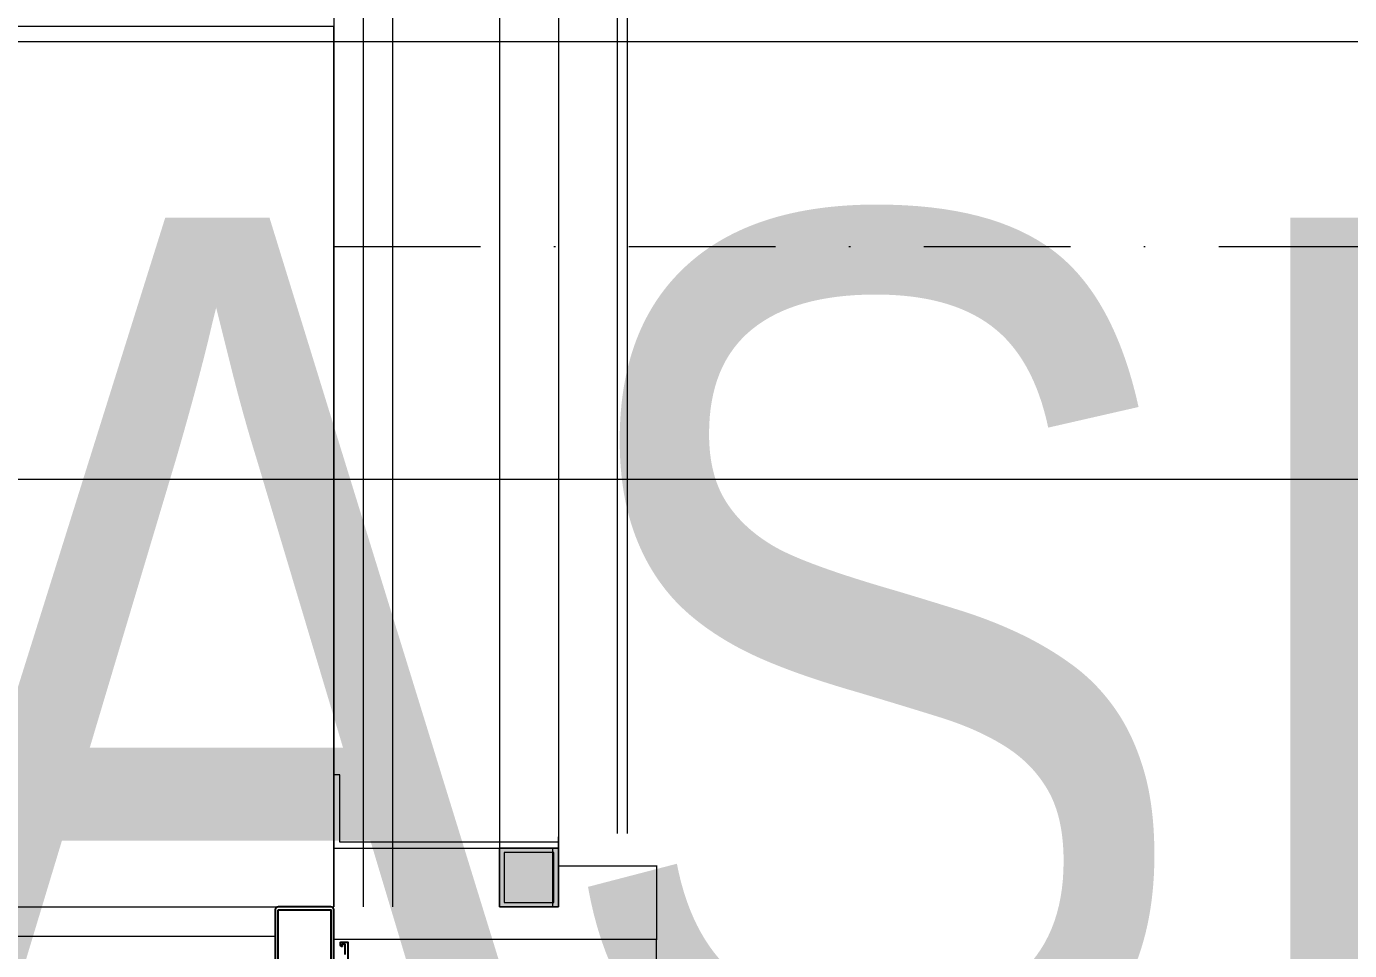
# Model space of a CAD drawing. Extents: x -9058 to 11890, y 0 to 8114.
# Drawn here: x 3904.1 to 3994.3, y 2912.9 to 2975.9 of the extents above; entities that cross this region are included whole.
import ezdxf
from ezdxf.enums import TextEntityAlignment as Align

# ---------------------------------------------------------------- set-up
doc = ezdxf.new("R2010")
doc.units = 0
doc.header["$LTSCALE"] = 10
doc.header["$MEASUREMENT"] = 0
doc.linetypes.add('DASHDOT', pattern=[1, 0.5, -0.25, 0, -0.25])
doc.layers.get('0').update_dxf_attribs({"color": 9, "lineweight": 9})
for name, color, linetype, lineweight in [('01', 9, 'Continuous', 9), ('06D', 9, 'Continuous', 9), ('10', 9, 'Continuous', 9), ('14', 9, 'Continuous', 9), ('21_mahal200', 9, 'Continuous', 9), ('21_mahal200 @ 20', 9, 'Continuous', 9), ('24', 9, 'DASHDOT', 9), ('33', 9, 'BATTING', 9), ('40A', 9, 'Continuous', 9)]:
    doc.layers.add(name, color=color, linetype=linetype, lineweight=lineweight)
doc.styles.add('Arial', font='arial.ttf', dxfattribs={"height": 2.5})
doc.styles.add('MuuM_TEXT-STANDART', font='ARIALN.TTF')
doc.linetypes.add('BATTING', pattern='A,0.0001,-0.1,[134,ltypeshp.shx,S=0.1,R=0,X=-0.1,Y=0],-0.2,[134,ltypeshp.shx,S=0.1,R=180,X=0.1,Y=0],-0.1', length=0.4001)

# ---------------------------------------------------------------- blocks, each defined once
blk = doc.blocks.new('p-s-profil')
at = {"layer": '10'}
blk.add_lwpolyline([(9, 15.3), (4.6, 15.3), (4.6, 0.4), (0, 0.4), (0, 0), (5, 0), (5, 14.9), (9, 14.9), (9, 15.3)], dxfattribs=at)
blk.add_lwpolyline([(9, 15.3), (4.6, 15.3), (4.6, 0.4), (0, 0.4), (0, 0), (5, 0), (5, 14.9), (9, 14.9), (9, 15.3)], dxfattribs=at)
blk = doc.blocks.new('p-kutu_profil_40x40')
h = blk.add_hatch(color=256)
h.dxf.hatch_style = 1
h.paths.add_polyline_path([(0, 0), (4, 0), (4, 4), (0, 4)])
h = blk.add_hatch(color=255)
h.dxf.hatch_style = 1
h.paths.add_polyline_path([(0, 0), (4, 0), (4, 4), (0, 4)])
blk.add_lwpolyline([(0, 0), (4, 0), (4, 4), (0, 4)], close=True)
at = {"layer": '10'}
for points in [[(0, 4), (4, 4), (4, 0), (0, 0)], [(0, 4), (4, 4), (4, 0), (0, 0)], [(0, 0), (4, 0), (4, 4), (0, 4)], [(0.3, 3.7), (3.7, 3.7), (3.7, 0.3), (0.3, 0.3)], [(0.3, 3.7), (3.7, 3.7), (3.7, 0.3), (0.3, 0.3)]]:
    blk.add_lwpolyline(points, close=True, dxfattribs=at)
blk = doc.blocks.new('P-DOG-PORSCHE')
at = {"layer": '06D'}
blk.add_lwpolyline([(-117.783, 24), (-2.217, 24)], dxfattribs=at)
at = {"layer": '10', "const_width": 0.1}
blk.add_lwpolyline([(4.783, 17.3), (2.783, 17.3), (2.783, 24), (-2.217, 24), (-2.217, 2), (-4.569, 2)], dxfattribs=at)
at = {"layer": '10', "lineweight": 25, "ltscale": 0.5}
blk.add_lwpolyline([(-3.257, 2.784), (-2.587, 2.784, -0.414214), (-2.537, 2.734), (-2.537, 2.614, -0.414214), (-2.587, 2.564), (-2.687, 2.564, 0.414214), (-2.697, 2.554), (-2.697, 2.534, 0.414214), (-2.627, 2.464), (-2.407, 2.464, 0.414214), (-2.397, 2.474), (-2.397, 2.954, 0.414214), (-2.407, 2.964), (-10.387, 2.964, 0.414214)], format="xyb", dxfattribs=at)
blk.add_lwpolyline([(0, -1.8, -0.414214), (-0.2, -2), (-3.8, -2, -0.414214), (-4, -1.8), (-4, 1.8, -0.414214), (-3.8, 2), (-0.2, 2, -0.414214), (0, 1.8)], format="xyb", close=True, dxfattribs=at)
blk.add_lwpolyline([(-0.2, -1.8), (-0.2, 1.8), (-3.8, 1.8), (-3.8, -1.8)], close=True, dxfattribs=at)
at = {"layer": '14'}
blk.add_lwpolyline([(-2, -20), (-2, -2)], dxfattribs=at)
blk = doc.blocks.new('0a_roomno2')
blk.add_lwpolyline([(30, -16), (0, -16), (0, 0), (30, 0)], close=True)
blk.add_lwpolyline([(0, 0), (30, 0)])
at = {"layer": '40A'}
blk.add_lwpolyline([(0, 0), (30, 0)], dxfattribs=at)
at = {"style": 'Arial'}
blk.add_attdef('ODANO', (0, 1.505), '', height=3, dxfattribs=at)
blk.add_attdef('MEKANADI', text='', height=3, dxfattribs=at).set_placement((0.525, -4.75), align=Align.BOTTOM_LEFT)
at = {"style": 'MuuM_TEXT-STANDART', "width": 0.6}
for tag, p in [('YER01', (15, -7)), ('TAVAN01', (20.625, -7)), ('DUVAR01', (26.25, -7)), ('YER02', (15, -10.375)), ('TAVAN02', (20.625, -10.375)), ('DUVAR02', (26.25, -10.375)), ('YER03', (15, -13.75)), ('TAVAN03', (20.625, -13.75)), ('DUVAR03', (26.25, -13.75))]:
    blk.add_attdef(tag, text='', height=2.25, dxfattribs=at).set_placement(p, align=Align.MIDDLE_CENTER)
at = {"style": 'MuuM_TEXT-STANDART'}
blk.add_attdef('M2', text='', height=2.25, dxfattribs=at).set_placement((1.3231, -7.8046), align=Align.MIDDLE_LEFT)
at = {"style": 'MuuM_TEXT-STANDART', "width": 0.6}
blk.add_attdef('TEMIZTAVANYUKSEKLIGI', text='', height=2.25, dxfattribs=at).set_placement((2.7, -13.1619), align=Align.MIDDLE_LEFT)
blk = doc.blocks.new('*U1151')
at = {"layer": '21_mahal200 @ 20', "xscale": 20, "yscale": 20, "zscale": 20}
blk.add_blockref('0a_roomno2', (3516.327, 3265.002), dxfattribs=at)
blk = doc.blocks.new('*U1152')
at = {"layer": '21_mahal200 @ 20'}
ref = blk.add_blockref('0a_roomno2', (3474.331, 2974.841), dxfattribs=dict(at, xscale=20, yscale=20, zscale=20))
ref.add_attrib('MEKANADI', 'SAT.DAN.ODASI', dxfattribs={"layer": '0', "height": 60, "style": 'Arial', "width": 0.8}).set_placement((3484.831, 2884.841), align=Align.BOTTOM_LEFT)
blk = doc.blocks.new('AKS')
at = {"layer": '24', "ltscale": 2}
blk.add_lwpolyline([(3905.058, 2945.873), (4585.058, 2945.873)], dxfattribs=at)

msp = doc.modelspace()

# ---------------------------------------------------------------- linework, layer by layer
at = {"layer": '01'}
msp.add_lwpolyline([(3865.058, 2915.873), (3925.058, 2915.873), (3925.058, 2975.873), (3865.058, 2975.873)], close=True, dxfattribs=at)
at = {"layer": '06D'}
for points in [[(3929.058, 3159.873), (3929.058, 2915.873)], [(3925.058, 3158.09), (3925.058, 2915.873)], [(3936.358, 3155.473), (3936.358, 2915.873)], [(3940.358, 3155.473), (3940.358, 2915.873)]]:
    msp.add_lwpolyline(points, dxfattribs=at)
at = {"layer": '10'}
for points in [[(3944.358, 3154.873), (3944.358, 2920.873)], [(3945.058, 3154.873), (3945.058, 2920.873)]]:
    msp.add_lwpolyline(points, dxfattribs=at)
at = {"layer": '33', "ltscale": 0.2, "flags": 128}
msp.add_lwpolyline([(3927.058, 3159.873), (3927.058, 2915.873)], dxfattribs=at)

# ---------------------------------------------------------------- block references
msp.add_blockref('AKS', (20, 15))
at = {"rotation": 270}
msp.add_blockref('p-s-profil', (3925.058, 2924.873), dxfattribs=at)
at = {"xscale": -1, "rotation": 270}
msp.add_blockref('P-DOG-PORSCHE', (3923.058, 2915.873), dxfattribs=at)
at = {"extrusion": (0, 0, -1), "zscale": -1, "rotation": 90}
msp.add_blockref('p-kutu_profil_40x40', (-3936.358, 2915.873), dxfattribs=at)
at = {"layer": '21_mahal200', "color": 6}
for name in ['*U1151', '*U1152']:
    msp.add_blockref(name, (0, 0), dxfattribs=at)

doc.saveas('drawing.dxf')
